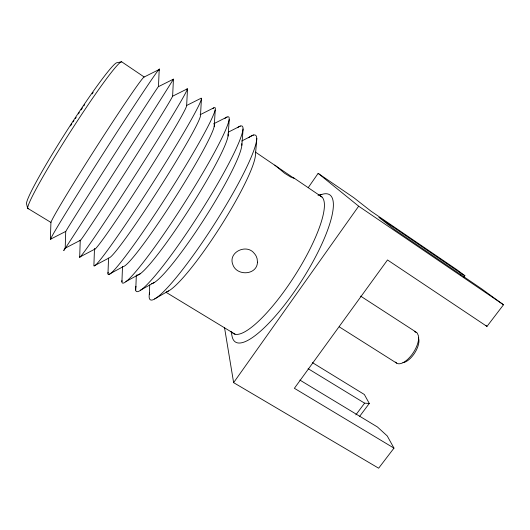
<?xml version="1.0" encoding="UTF-8"?>
<svg xmlns="http://www.w3.org/2000/svg" width="530" height="530" viewBox="0 0 530 530"><rect width="100%" height="100%" fill="white"/><g stroke="black" fill="none" stroke-linecap="round" stroke-linejoin="round"><path stroke-width="0.79" d="M158.47 86.642L159.212 69.47L144.186 77.002A86.549 2.557 -57.4 0 0 96.341 147.168A86.549 2.557 -57.4 0 0 50.933 222.421L50.377 239.269L65.879 231.352A86.138 0.59 -57.4 0 1 108.352 163.843A86.138 0.59 -57.4 0 1 158.47 86.642L173.436 79.156L172.621 96.195A85.728 1.332 -57.4 0 1 124.285 174.012A85.728 1.332 -57.4 0 1 80.242 240.077L79.719 256.361A99.984 2.67 -57.4 0 0 136.767 172.82A99.984 2.67 -57.4 0 0 186.54 89.418M65.727 231.405L65.197 248.179L80.374 240.302M107.994 273.374L108.537 258.077M121.933 281.761L122.503 266.55M135.746 290.069L136.336 274.944M149.321 294.349L149.732 284.888M201.473 98.249L200.512 115.023A84.919 5.075 -57.4 0 1 159.676 187.772A84.919 5.075 -57.4 0 1 109.259 257.838L94.4 265.749M214.2 126.657L215.24 110.041M228.085 136.018L229.238 119.568M241.839 145.293L243.111 129.002M256.845 138.343L255.467 154.482A83.349 12.137 -57.4 0 1 217.989 230.457A83.349 12.137 -57.4 0 1 166.513 291.798M308.235 187.647L318.139 173.356L353.881 197.756L370.993 211.165L457.178 269.942L464.889 275.739L463.896 277.064M299.861 380.063L377.446 426.988L387.238 435.938L393.975 448.128L378.639 468.202L233.624 382.647L358.664 206.19L318.139 173.356M355.842 414.877L364.6 403.158L369.291 403.456L364.342 394.492L312.442 362.646M460.431 274.898L461.398 273.593L464.889 275.739M359.684 416.295L369.291 403.456M393.975 448.128L294.382 388.298L387.509 259.965L486.964 326.42L503.5 304.776L481.737 288.923L393.691 228.96L378.857 217.327L461.398 273.593M154.581 298.894L168.593 290.924M140.291 290.281L154.502 282.357M125.862 281.589L140.271 273.705M108.796 274.407L123.497 266.477A84.522 6.89 -57.4 0 0 175.092 197.657A84.522 6.89 -57.4 0 0 214.266 124.305M79.864 257.004L94.89 249.107M241.726 141.006L253.486 134.978M228.39 132.122L240.342 126.034M213.623 123.821L227.078 117.004M200.141 114.725L213.689 107.895M186.527 105.536L200.174 98.699A99.507 4.863 -57.4 0 1 152.766 183.075A99.507 4.863 -57.4 0 1 93.923 264.907L94.472 248.716A85.323 3.22 -57.4 0 0 140.046 184.076A85.323 3.22 -57.4 0 0 186.633 105.655L187.521 88.749L172.621 96.195M318 195.292L321.796 194.43M144.186 77.002L121.668 61.798L117.07 62.699A83.985 5.85 -57.4 0 0 67.953 129.042A83.985 5.85 -57.4 0 0 26.5 203.706L27.613 208.263L50.933 222.421M414.659 331.667L417.249 333.012L418.554 336.159A18.318 8.381 -57.4 0 1 410.969 355.842A18.318 8.381 -57.4 0 1 396.599 363.116L339.253 326.858M274.818 165.095L284.65 173.29L290.672 177.007L294.143 178.385L255.414 152.083M166.115 292.348L235.028 334.185M308.096 368.661L364.6 403.158M360.612 296.118L416.096 332.105M293.037 177.391L321.988 197.027M358.664 206.19L503.5 304.776M485.718 325.347L486.964 326.42M395.526 362.089L396.586 363.123M231.053 331.369L232.021 336A87.41 22.75 -57.4 0 0 304.021 276.965A87.41 22.75 -57.4 0 0 319.663 195.232M224.515 327.58L233.624 382.647M28.527 208.681A87.205 5.684 -57.4 0 1 66.833 137.336A87.205 5.684 -57.4 0 1 121.668 61.798M50.913 239.03A100.945 1.842 -57.4 0 1 104.238 151.971A100.945 1.842 -57.4 0 1 158.874 70.589M173.436 79.156A100.461 0.437 -57.4 0 1 115.865 169.832A100.461 0.437 -57.4 0 1 65.389 247.742M70.523 125.908A78.539 5.466 -57.4 0 1 71.828 123.901M73.133 121.9A78.539 5.466 -57.4 0 1 74.001 120.568M75.3 118.594A78.539 5.466 -57.4 0 1 76.168 117.289M78.407 113.91A78.539 5.466 -57.4 0 1 79.308 112.559M81.103 109.882A78.539 5.466 -57.4 0 1 82.441 107.901M83.76 105.96A78.539 5.466 -57.4 0 1 84.628 104.682M92.154 93.876A78.539 5.466 -57.4 0 1 93.161 92.452M320.153 195.888A81.401 20.531 -57.4 0 1 293.832 277.17A81.401 20.531 -57.4 0 1 232.014 332.217M212.623 108.683A99.037 7.009 -57.4 0 1 168.586 193.238A99.037 7.009 -57.4 0 1 108.133 272.268M248.53 137.78A97.659 13.223 -57.4 0 1 214.935 223.262A97.659 13.223 -57.4 0 1 149.54 293.024M237.394 127.75A98.11 11.19 -57.4 0 1 198.989 214.398A98.11 11.19 -57.4 0 1 135.938 286.279M224.978 118.382A98.573 9.123 -57.4 0 1 185.454 201.387A98.573 9.123 -57.4 0 1 121.946 280.589M228.066 133.918A84.124 8.672 -57.4 0 1 189.349 209.006A84.124 8.672 -57.4 0 1 137.601 275.037M241.793 143.67A83.733 10.421 -57.4 0 1 203.454 220.248A83.733 10.421 -57.4 0 1 151.573 283.523M418.468 337.935A15.43 7.109 -57.4 0 1 414.851 352.722A15.43 7.109 -57.4 0 1 402.933 362.646M257.474 262.184C257.017 275.408 236.605 276.296 232.816 264.563C227.827 252.161 246.622 243.303 254.268 253.413A13.462 13.131 -38.1 0 1 256.281 256.407L257.11 258.66L257.474 262.184"/></g></svg>
